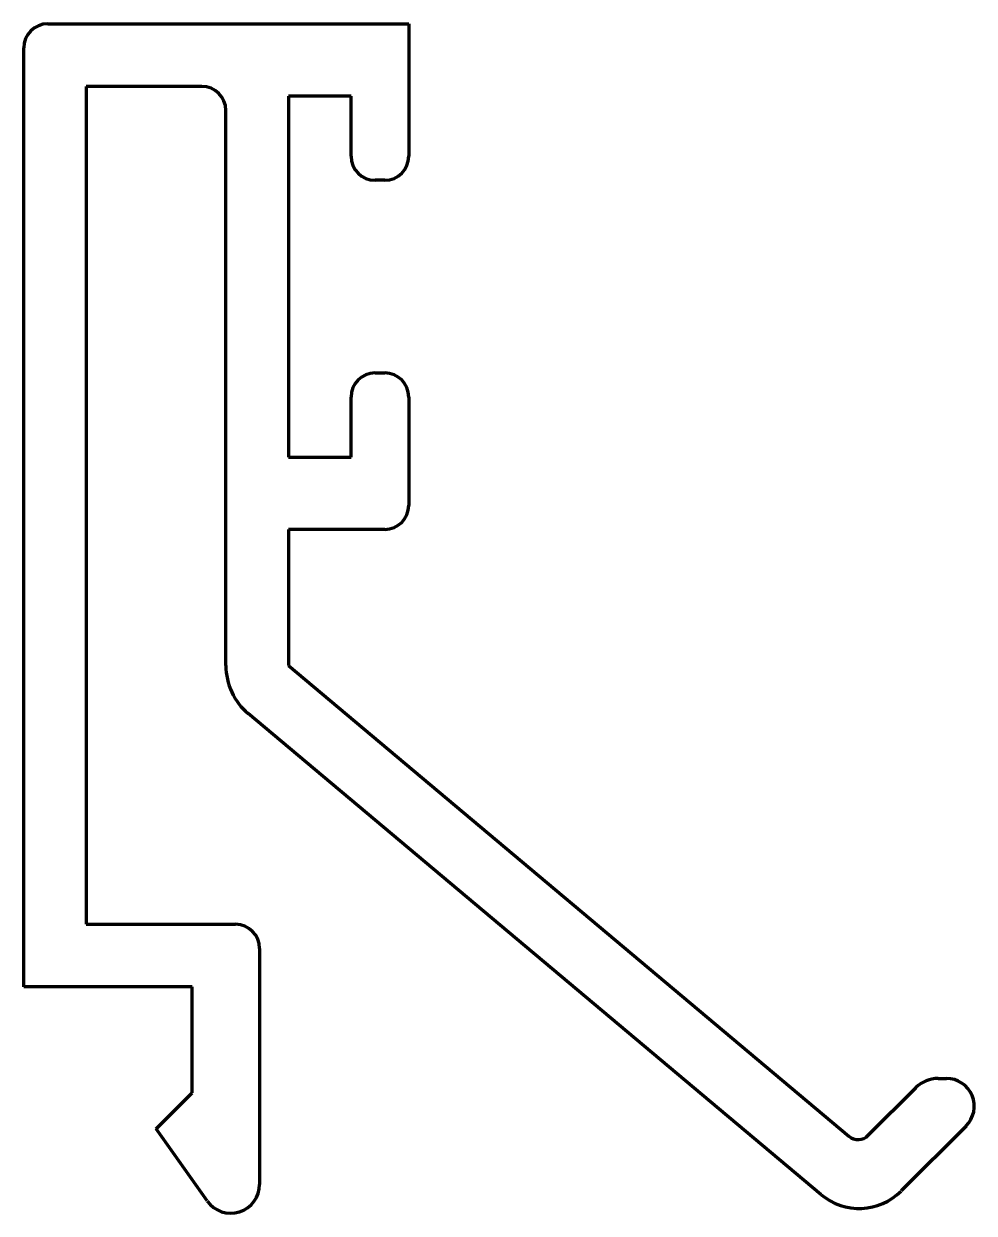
# Model space of a CAD drawing. Header units: millimetres. Extents: x 489.2 to 508.9, y 3146.7 to 3171.4.
import ezdxf

# ---------------------------------------------------------------- set-up
doc = ezdxf.new("R2010")
doc.units = ezdxf.units.MM

msp = doc.modelspace()

# ---------------------------------------------------------------- linework, layer by layer
at = {"lineweight": 100}
for p, q in [((489.652, 3171.367), (497.152, 3171.367)), ((497.152, 3171.367), (497.152, 3168.617)), ((489.152, 3151.367), (489.152, 3170.867)), ((492.852, 3170.067), (490.452, 3170.067)), ((490.452, 3170.067), (490.452, 3152.667)), ((495.952, 3169.867), (494.652, 3169.867)), ((494.652, 3169.867), (494.652, 3162.367)), ((495.952, 3168.617), (495.952, 3169.867)), ((493.352, 3158.038), (493.352, 3169.567)), ((496.652, 3168.117), (496.452, 3168.117)), ((496.452, 3164.117), (496.652, 3164.117)), ((495.952, 3162.367), (495.952, 3163.617)), ((497.152, 3163.617), (497.152, 3161.367)), ((494.652, 3162.367), (495.952, 3162.367)), ((496.652, 3160.867), (494.652, 3160.867)), ((494.652, 3160.867), (494.652, 3158.038)), ((494.652, 3158.038), (506.296, 3148.268)), ((505.717, 3147.056), (493.817, 3157.042)), ((490.452, 3152.667), (493.552, 3152.667)), ((494.052, 3152.167), (494.052, 3147.267)), ((492.652, 3151.367), (489.152, 3151.367)), ((492.652, 3149.167), (492.652, 3151.367)), ((506.701, 3148.285), (507.693, 3149.277)), ((508.152, 3149.467), (508.323, 3149.467)), ((491.902, 3148.417), (492.652, 3149.167)), ((492.963, 3146.921), (491.902, 3148.417)), ((508.733, 3148.478), (507.383, 3147.129))]:
    msp.add_line(p, q, dxfattribs=at)
for centre, radius, start, end in [((489.652, 3170.867), 0.5, 90, 180), ((492.852, 3169.567), 0.5, 0, 90), ((496.452, 3168.617), 0.5, 180, 270), ((496.652, 3168.617), 0.5, 270, 0), ((496.452, 3163.617), 0.5, 90, 180), ((496.652, 3163.617), 0.5, 0, 90), ((496.652, 3161.367), 0.5, 270, 0), ((494.652, 3158.038), 1.3, 180, 230), ((493.552, 3152.167), 0.5, 0, 90), ((508.152, 3148.817), 0.65, 90, 135), ((508.323, 3148.888), 0.579, 315, 90), ((506.489, 3148.497), 0.3, 230, 315), ((493.452, 3147.267), 0.6, 215.3149, 0), ((506.511, 3148.001), 1.234, 230, 315)]:
    msp.add_arc(centre, radius, start, end, dxfattribs=at)

doc.saveas('drawing.dxf')
